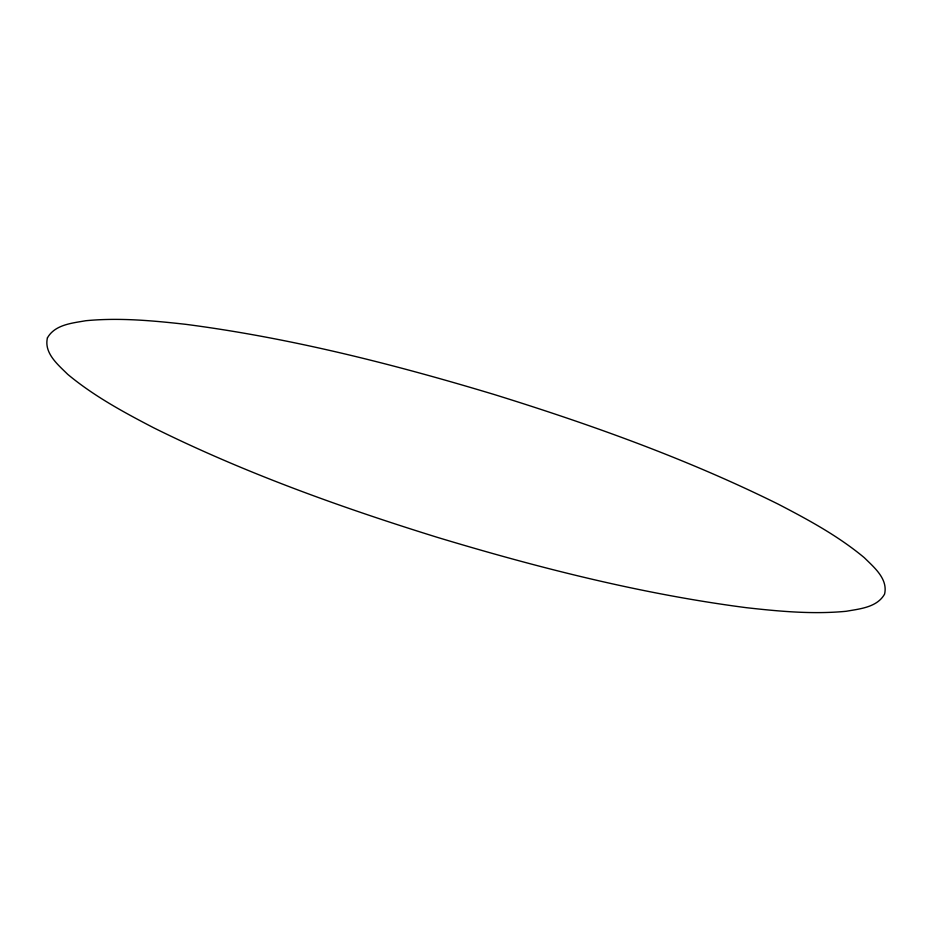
<?xml version="1.0" encoding="UTF-8"?>
<svg xmlns="http://www.w3.org/2000/svg" width="932" height="932" viewBox="0 0 932 932"><rect width="100%" height="100%" fill="white"/><g stroke="black" fill="none" stroke-linecap="round" stroke-linejoin="round"><path stroke-width="1.4" d="M47.427 337.862C43.804 353.158 58.064 364.762 67.71 374.326C93.771 396.03 123.758 412.259 153.733 427.823C244.767 472.978 340.739 507.346 437.667 537.449C538.684 567.891 641.414 594.01 746.183 607.664C779.35 611.369 812.879 614.491 846.233 611.276C859.782 608.852 877.024 607.466 884.573 594.138C888.196 578.842 873.936 567.239 864.29 557.674C838.229 535.97 808.242 519.741 778.267 504.177C687.234 459.022 591.261 424.654 494.333 394.551C393.316 364.109 290.586 337.99 185.817 324.336C152.65 320.631 119.121 317.509 85.767 320.725C72.218 323.148 54.976 324.534 47.427 337.862"/></g></svg>
